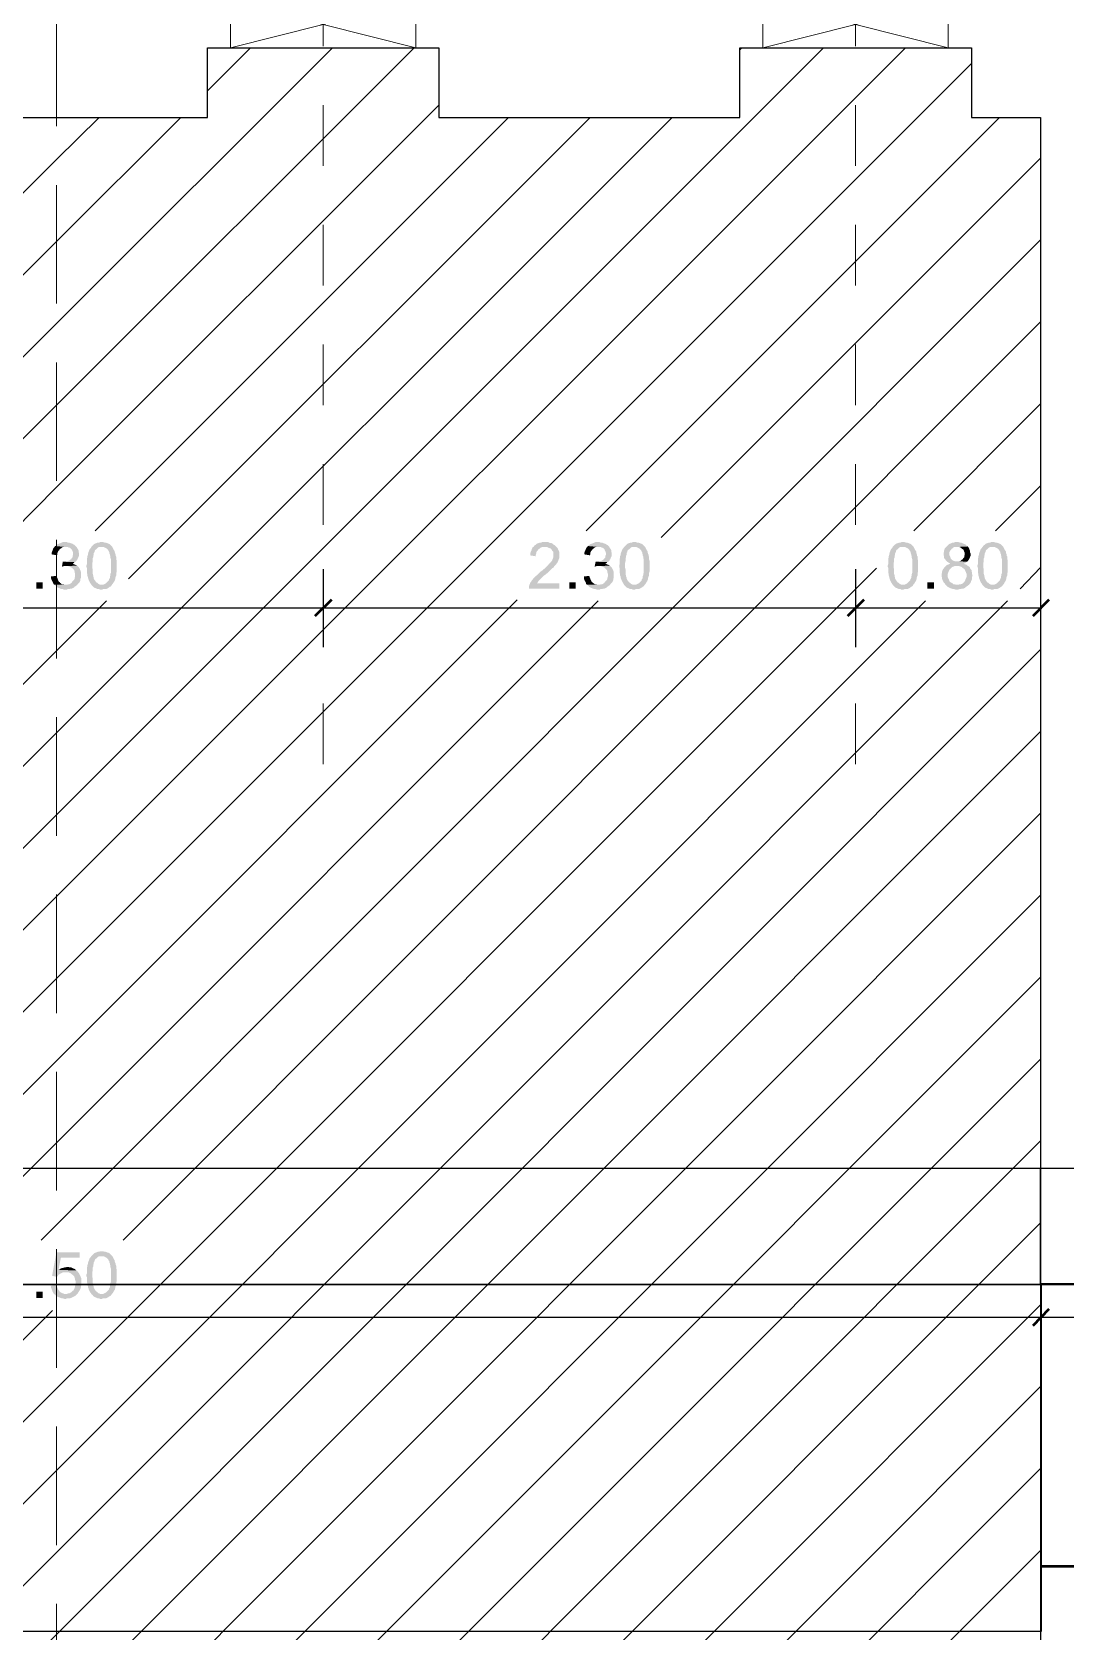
# Model space of a CAD drawing. Header units: millimetres. Extents: x -35.3 to 0.3, y 0.4 to 20.6.
# Drawn here: x -23.54 to -21.784, y 14.301 to 17.019 of the extents above; entities that cross this region are included whole.
import ezdxf

# ---------------------------------------------------------------- set-up
doc = ezdxf.new("R2010")
doc.units = ezdxf.units.MM
doc.linetypes.add('PDF_IMPORT', pattern=[1, 0.8, -0.2])
for name, color, linetype in [('Layer1', 3, 'Continuous'), ('PDF _Geometria', 7, 'Continuous'), ('PDF _Riempimenti solidi', 7, 'Continuous')]:
    doc.layers.add(name, color=color, linetype=linetype)

msp = doc.modelspace()

# ---------------------------------------------------------------- hatches: boundary and pattern name
at = {"layer": 'PDF _Riempimenti solidi', "transparency": 33554559}
for points in [[(-23.4835, 16.1527), (-23.4877, 16.1527), (-23.4893, 16.1518), (-23.4918, 16.151), (-23.4935, 16.1502), (-23.496, 16.1493), (-23.4977, 16.1485), (-23.4993, 16.1468), (-23.501, 16.146), (-23.4835, 16.1443), (-23.4793, 16.1443), (-23.4777, 16.1435), (-23.4752, 16.1427), (-23.4735, 16.141), (-23.4727, 16.1402), (-23.4718, 16.1385), (-23.471, 16.1368), (-23.4702, 16.1343), (-23.4702, 16.131), (-23.471, 16.1293), (-23.471, 16.1268), (-23.4727, 16.1252), (-23.4735, 16.1235), (-23.4752, 16.1227), (-23.476, 16.1218), (-23.4777, 16.121), (-23.4802, 16.1202), (-23.4818, 16.1193), (-23.486, 16.1193), (-23.4677, 16.1185), (-23.466, 16.1193), (-23.4643, 16.121), (-23.4635, 16.1227), (-23.4627, 16.1235), (-23.4618, 16.126), (-23.461, 16.1277), (-23.4602, 16.1302), (-23.4602, 16.1343), (-23.461, 16.136), (-23.461, 16.1385), (-23.4618, 16.1402), (-23.4635, 16.1427), (-23.4643, 16.1443), (-23.466, 16.146), (-23.4677, 16.1477), (-23.4693, 16.1485), (-23.4718, 16.1502), (-23.4727, 16.1502), (-23.4752, 16.151), (-23.4768, 16.1518), (-23.4793, 16.1518), (-23.481, 16.1527)], [(-23.4218, 16.1527), (-23.4243, 16.1527), (-23.426, 16.1518), (-23.4285, 16.1518), (-23.4302, 16.151), (-23.4327, 16.1502), (-23.4343, 16.1493), (-23.436, 16.1477), (-23.4393, 16.1443), (-23.4185, 16.1443), (-23.4168, 16.1435), (-23.4135, 16.1418), (-23.4118, 16.1402), (-23.4102, 16.1385), (-23.4102, 16.1377), (-23.4093, 16.1368), (-23.4085, 16.1352), (-23.4085, 16.1335), (-23.4077, 16.1318), (-23.4077, 16.1302), (-23.4068, 16.1285), (-23.4068, 16.126), (-23.406, 16.1235), (-23.406, 16.1002), (-23.4068, 16.0985), (-23.4068, 16.096), (-23.4077, 16.0943), (-23.4077, 16.0918), (-23.4085, 16.0902), (-23.4093, 16.0893), (-23.4093, 16.0877), (-23.4102, 16.0868), (-23.411, 16.086), (-23.4127, 16.0843), (-23.4143, 16.0827), (-23.4193, 16.0802), (-23.4218, 16.0802), (-23.4385, 16.0793), (-23.4368, 16.0777), (-23.436, 16.0768), (-23.4343, 16.0752), (-23.4318, 16.0743), (-23.4302, 16.0735), (-23.4285, 16.0727), (-23.426, 16.0727), (-23.4243, 16.0718), (-23.421, 16.0718), (-23.4193, 16.0727), (-23.4143, 16.0727), (-23.411, 16.0743), (-23.4085, 16.076), (-23.4077, 16.0768), (-23.4068, 16.0768), (-23.4052, 16.0785), (-23.4043, 16.0802), (-23.4027, 16.0818), (-23.4018, 16.0835), (-23.4002, 16.086), (-23.3993, 16.0877), (-23.3985, 16.0902), (-23.3985, 16.0918), (-23.3977, 16.0943), (-23.3968, 16.096), (-23.3968, 16.1002), (-23.396, 16.1027), (-23.396, 16.121), (-23.3968, 16.1235), (-23.3968, 16.1277), (-23.3977, 16.1293), (-23.3977, 16.131), (-23.3985, 16.1327), (-23.3993, 16.1352), (-23.3993, 16.1368), (-23.401, 16.1393), (-23.4018, 16.141), (-23.4035, 16.1443), (-23.4052, 16.146), (-23.4085, 16.1493), (-23.4102, 16.1502), (-23.411, 16.1502), (-23.4127, 16.151), (-23.4152, 16.1518), (-23.4168, 16.1518), (-23.4193, 16.1527)], [(-22.6677, 16.1527), (-22.6727, 16.1527), (-22.6743, 16.1518), (-22.6768, 16.1518), (-22.6785, 16.151), (-22.681, 16.1502), (-22.6827, 16.1493), (-22.6843, 16.1477), (-22.686, 16.1468), (-22.6868, 16.1452), (-22.6885, 16.1443), (-22.6893, 16.1427), (-22.6902, 16.141), (-22.691, 16.1385), (-22.6918, 16.1368), (-22.6927, 16.1343), (-22.6927, 16.1318), (-22.6935, 16.1302), (-22.6835, 16.1285), (-22.6835, 16.131), (-22.6827, 16.1335), (-22.6827, 16.1352), (-22.6818, 16.1368), (-22.6802, 16.1385), (-22.6793, 16.1402), (-22.6777, 16.141), (-22.676, 16.1427), (-22.6727, 16.1443), (-22.6485, 16.1443), (-22.6502, 16.146), (-22.6518, 16.1477), (-22.6535, 16.1485), (-22.6552, 16.1502), (-22.6568, 16.151), (-22.6585, 16.151), (-22.661, 16.1518), (-22.6627, 16.1527), (-22.6652, 16.1527)], [(-22.5777, 16.1527), (-22.5818, 16.1527), (-22.5835, 16.1518), (-22.586, 16.151), (-22.5877, 16.1502), (-22.5902, 16.1493), (-22.5918, 16.1485), (-22.5935, 16.1468), (-22.5952, 16.146), (-22.5777, 16.1443), (-22.5735, 16.1443), (-22.5718, 16.1435), (-22.5693, 16.1427), (-22.5677, 16.141), (-22.5668, 16.1402), (-22.5652, 16.1368), (-22.5643, 16.1343), (-22.5643, 16.131), (-22.5652, 16.1293), (-22.5652, 16.1268), (-22.5668, 16.1252), (-22.5677, 16.1235), (-22.5693, 16.1227), (-22.5702, 16.1218), (-22.5718, 16.121), (-22.5743, 16.1202), (-22.576, 16.1193), (-22.5802, 16.1193), (-22.5618, 16.1185), (-22.5602, 16.1193), (-22.5585, 16.121), (-22.5577, 16.1227), (-22.5568, 16.1235), (-22.556, 16.126), (-22.5552, 16.1277), (-22.5543, 16.1302), (-22.5543, 16.1343), (-22.5552, 16.136), (-22.5552, 16.1385), (-22.556, 16.1402), (-22.5577, 16.1427), (-22.5585, 16.1443), (-22.5618, 16.1477), (-22.5635, 16.1485), (-22.566, 16.1502), (-22.5668, 16.1502), (-22.5693, 16.151), (-22.571, 16.1518), (-22.5735, 16.1518), (-22.5752, 16.1527)], [(-22.516, 16.1527), (-22.5185, 16.1527), (-22.5202, 16.1518), (-22.5227, 16.1518), (-22.5243, 16.151), (-22.5268, 16.1502), (-22.5285, 16.1493), (-22.5302, 16.1477), (-22.5335, 16.1443), (-22.5127, 16.1443), (-22.511, 16.1435), (-22.5093, 16.1427), (-22.5077, 16.1418), (-22.506, 16.1402), (-22.5043, 16.1385), (-22.5043, 16.1377), (-22.5035, 16.1368), (-22.5027, 16.1352), (-22.5027, 16.1335), (-22.5018, 16.1318), (-22.5018, 16.1302), (-22.501, 16.1285), (-22.501, 16.126), (-22.5002, 16.1235), (-22.5002, 16.1002), (-22.501, 16.0985), (-22.501, 16.096), (-22.5018, 16.0943), (-22.5018, 16.0918), (-22.5027, 16.0902), (-22.5035, 16.0893), (-22.5035, 16.0877), (-22.5043, 16.0868), (-22.5052, 16.086), (-22.5068, 16.0843), (-22.5085, 16.0827), (-22.5118, 16.081), (-22.5135, 16.0802), (-22.516, 16.0802), (-22.5327, 16.0793), (-22.531, 16.0777), (-22.5302, 16.0768), (-22.5285, 16.0752), (-22.526, 16.0743), (-22.5243, 16.0735), (-22.5227, 16.0727), (-22.5202, 16.0727), (-22.5185, 16.0718), (-22.5152, 16.0718), (-22.5135, 16.0727), (-22.5085, 16.0727), (-22.5052, 16.0743), (-22.5027, 16.076), (-22.5018, 16.0768), (-22.501, 16.0768), (-22.4993, 16.0785), (-22.4985, 16.0802), (-22.4968, 16.0818), (-22.496, 16.0835), (-22.4943, 16.086), (-22.4935, 16.0877), (-22.4927, 16.0902), (-22.4927, 16.0918), (-22.4918, 16.0943), (-22.491, 16.096), (-22.491, 16.1002), (-22.4902, 16.1027), (-22.4902, 16.121), (-22.491, 16.1235), (-22.491, 16.1277), (-22.4918, 16.1293), (-22.4918, 16.131), (-22.4927, 16.1327), (-22.4935, 16.1352), (-22.4935, 16.1368), (-22.4952, 16.1393), (-22.496, 16.141), (-22.4977, 16.1443), (-22.4993, 16.146), (-22.5027, 16.1493), (-22.5043, 16.1502), (-22.5052, 16.1502), (-22.5068, 16.151), (-22.5093, 16.1518), (-22.511, 16.1518), (-22.5135, 16.1527)], [(-22.0593, 16.1527), (-22.0618, 16.1527), (-22.0635, 16.1518), (-22.066, 16.1518), (-22.0677, 16.151), (-22.0702, 16.1502), (-22.0718, 16.1493), (-22.0752, 16.146), (-22.0768, 16.1443), (-22.056, 16.1443), (-22.0543, 16.1435), (-22.0527, 16.1427), (-22.051, 16.1418), (-22.0477, 16.1385), (-22.0477, 16.1377), (-22.0468, 16.1368), (-22.046, 16.1352), (-22.046, 16.1335), (-22.0452, 16.1318), (-22.0452, 16.1302), (-22.0443, 16.1285), (-22.0443, 16.126), (-22.0435, 16.1235), (-22.0435, 16.1002), (-22.0443, 16.0985), (-22.0443, 16.096), (-22.0452, 16.0943), (-22.0452, 16.0918), (-22.046, 16.0902), (-22.0468, 16.0893), (-22.0468, 16.0877), (-22.0477, 16.0868), (-22.0485, 16.086), (-22.0502, 16.0843), (-22.0518, 16.0827), (-22.0535, 16.0818), (-22.0568, 16.0802), (-22.0593, 16.0802), (-22.076, 16.0793), (-22.0743, 16.0777), (-22.0735, 16.0768), (-22.0718, 16.0752), (-22.0693, 16.0743), (-22.066, 16.0727), (-22.0635, 16.0727), (-22.0618, 16.0718), (-22.0585, 16.0718), (-22.0568, 16.0727), (-22.0518, 16.0727), (-22.0502, 16.0735), (-22.0485, 16.0743), (-22.046, 16.076), (-22.0452, 16.0768), (-22.0443, 16.0768), (-22.0427, 16.0785), (-22.0418, 16.0802), (-22.0402, 16.0818), (-22.0393, 16.0835), (-22.0377, 16.086), (-22.0368, 16.0877), (-22.036, 16.0902), (-22.036, 16.0918), (-22.0352, 16.0943), (-22.0343, 16.096), (-22.0343, 16.1002), (-22.0335, 16.1027), (-22.0335, 16.121), (-22.0343, 16.1235), (-22.0343, 16.1277), (-22.0352, 16.1293), (-22.0352, 16.131), (-22.036, 16.1327), (-22.0368, 16.1352), (-22.0368, 16.1368), (-22.0385, 16.1393), (-22.041, 16.1443), (-22.0443, 16.1477), (-22.046, 16.1493), (-22.0477, 16.1502), (-22.0485, 16.1502), (-22.0502, 16.151), (-22.0527, 16.1518), (-22.0543, 16.1518), (-22.0568, 16.1527)], [(-21.9677, 16.1527), (-21.9702, 16.1527), (-21.9727, 16.1518), (-21.9752, 16.1518), (-21.9768, 16.151), (-21.9785, 16.1502), (-21.981, 16.1493), (-21.9827, 16.1477), (-21.9835, 16.1468), (-21.9843, 16.146), (-21.986, 16.1443), (-21.9877, 16.1427), (-21.9885, 16.141), (-21.9893, 16.1385), (-21.9893, 16.1368), (-21.9902, 16.1343), (-21.9902, 16.1302), (-21.9893, 16.1285), (-21.9893, 16.126), (-21.9885, 16.1243), (-21.9868, 16.1227), (-21.986, 16.121), (-21.9843, 16.1193), (-21.9827, 16.1185), (-21.9802, 16.1168), (-21.9785, 16.116), (-21.981, 16.1152), (-21.9827, 16.1143), (-21.9852, 16.1135), (-21.9868, 16.1118), (-21.9877, 16.111), (-21.9893, 16.1093), (-21.9893, 16.1085), (-21.991, 16.1068), (-21.9918, 16.1052), (-21.9927, 16.1027), (-21.9927, 16.101), (-21.9935, 16.0985), (-21.9935, 16.0943), (-21.9927, 16.0918), (-21.9927, 16.0902), (-21.9918, 16.0877), (-21.9902, 16.0843), (-21.9885, 16.0827), (-21.9877, 16.081), (-21.986, 16.0793), (-21.9668, 16.0802), (-21.9693, 16.0802), (-21.9718, 16.081), (-21.9735, 16.081), (-21.9752, 16.0827), (-21.9768, 16.0835), (-21.9785, 16.0843), (-21.9802, 16.086), (-21.981, 16.0885), (-21.9818, 16.0902), (-21.9827, 16.0918), (-21.9835, 16.0943), (-21.9835, 16.0977), (-21.9827, 16.1002), (-21.9818, 16.1018), (-21.981, 16.1043), (-21.9802, 16.106), (-21.9785, 16.1077), (-21.9777, 16.1085), (-21.976, 16.1102), (-21.9735, 16.111), (-21.9718, 16.1118), (-21.9485, 16.1118), (-21.9502, 16.1135), (-21.9518, 16.1143), (-21.9543, 16.1152), (-21.956, 16.116), (-21.9535, 16.1168), (-21.9518, 16.1185), (-21.9502, 16.1193), (-21.9668, 16.1202), (-21.971, 16.1202), (-21.9735, 16.121), (-21.9752, 16.1218), (-21.9768, 16.1235), (-21.9777, 16.1243), (-21.9785, 16.126), (-21.9793, 16.1285), (-21.9802, 16.1302), (-21.9802, 16.136), (-21.9793, 16.1377), (-21.9777, 16.1393), (-21.9768, 16.141), (-21.9752, 16.1418), (-21.9735, 16.1435), (-21.9718, 16.1443), (-21.9677, 16.1443), (-21.9493, 16.1452), (-21.951, 16.1468), (-21.9518, 16.1468), (-21.9527, 16.1485), (-21.9552, 16.1493), (-21.9568, 16.1502), (-21.9585, 16.151), (-21.9602, 16.1518), (-21.9627, 16.1518), (-21.9652, 16.1527)], [(-21.9068, 16.1527), (-21.9093, 16.1527), (-21.911, 16.1518), (-21.9135, 16.1518), (-21.9152, 16.151), (-21.9177, 16.1502), (-21.9193, 16.1493), (-21.9227, 16.146), (-21.9243, 16.1443), (-21.9035, 16.1443), (-21.9018, 16.1435), (-21.9002, 16.1427), (-21.8985, 16.1418), (-21.8952, 16.1385), (-21.8952, 16.1377), (-21.8943, 16.1368), (-21.8935, 16.1352), (-21.8935, 16.1335), (-21.8927, 16.1318), (-21.8927, 16.1302), (-21.8918, 16.1285), (-21.8918, 16.126), (-21.891, 16.1235), (-21.891, 16.1002), (-21.8918, 16.0985), (-21.8918, 16.096), (-21.8927, 16.0943), (-21.8927, 16.0918), (-21.8935, 16.0902), (-21.8943, 16.0893), (-21.8943, 16.0877), (-21.8952, 16.0868), (-21.896, 16.086), (-21.8977, 16.0843), (-21.8993, 16.0827), (-21.901, 16.0818), (-21.9027, 16.081), (-21.9043, 16.0802), (-21.9068, 16.0802), (-21.9235, 16.0793), (-21.9218, 16.0777), (-21.921, 16.0768), (-21.9193, 16.0752), (-21.9168, 16.0743), (-21.9135, 16.0727), (-21.911, 16.0727), (-21.9093, 16.0718), (-21.906, 16.0718), (-21.9043, 16.0727), (-21.8993, 16.0727), (-21.8977, 16.0735), (-21.896, 16.0743), (-21.8935, 16.076), (-21.8927, 16.0768), (-21.8918, 16.0768), (-21.8902, 16.0785), (-21.8893, 16.0802), (-21.8877, 16.0818), (-21.8868, 16.0835), (-21.8852, 16.086), (-21.8843, 16.0877), (-21.8835, 16.0902), (-21.8835, 16.0918), (-21.8827, 16.0943), (-21.8818, 16.096), (-21.8818, 16.1002), (-21.881, 16.1027), (-21.881, 16.121), (-21.8818, 16.1235), (-21.8818, 16.1277), (-21.8827, 16.1293), (-21.8827, 16.131), (-21.8835, 16.1327), (-21.8843, 16.1352), (-21.8843, 16.1368), (-21.886, 16.1393), (-21.8885, 16.1443), (-21.8918, 16.1477), (-21.8935, 16.1493), (-21.8952, 16.1502), (-21.896, 16.1502), (-21.8977, 16.151), (-21.9002, 16.1518), (-21.9018, 16.1518), (-21.9043, 16.1527)], [(-23.501, 16.146), (-23.5018, 16.1443), (-23.5035, 16.1427), (-23.5043, 16.141), (-23.5052, 16.1385), (-23.506, 16.1368), (-23.5068, 16.1343), (-23.5068, 16.1318), (-23.4977, 16.1302), (-23.4968, 16.1318), (-23.4968, 16.1343), (-23.496, 16.136), (-23.4952, 16.1377), (-23.4935, 16.1393), (-23.4927, 16.141), (-23.491, 16.1418), (-23.4893, 16.1435), (-23.4877, 16.1443), (-23.4835, 16.1443)], [(-23.4393, 16.1443), (-23.4402, 16.1427), (-23.4418, 16.141), (-23.4427, 16.1393), (-23.4435, 16.1368), (-23.4443, 16.1352), (-23.4443, 16.1343), (-23.4452, 16.1327), (-23.4452, 16.131), (-23.446, 16.1285), (-23.446, 16.1268), (-23.4468, 16.1243), (-23.4468, 16.1152), (-23.4477, 16.1127), (-23.4477, 16.111), (-23.4468, 16.1085), (-23.4468, 16.1002), (-23.446, 16.0985), (-23.446, 16.096), (-23.4452, 16.0935), (-23.4452, 16.0918), (-23.4443, 16.0902), (-23.4435, 16.0877), (-23.4427, 16.086), (-23.441, 16.0827), (-23.4402, 16.0818), (-23.4393, 16.0802), (-23.4385, 16.0793), (-23.4218, 16.0802), (-23.4243, 16.0802), (-23.4277, 16.0818), (-23.4293, 16.0835), (-23.431, 16.0843), (-23.4327, 16.0868), (-23.4335, 16.0877), (-23.4352, 16.091), (-23.4352, 16.0927), (-23.436, 16.0943), (-23.436, 16.096), (-23.4368, 16.0985), (-23.4368, 16.106), (-23.4377, 16.1093), (-23.4377, 16.1168), (-23.4368, 16.1202), (-23.4368, 16.1252), (-23.436, 16.1268), (-23.436, 16.1293), (-23.4352, 16.131), (-23.4352, 16.1335), (-23.4343, 16.1352), (-23.4335, 16.136), (-23.4335, 16.1377), (-23.4327, 16.1393), (-23.431, 16.1402), (-23.4293, 16.1418), (-23.4277, 16.1435), (-23.426, 16.1443), (-23.4218, 16.1443)], [(-22.6485, 16.1443), (-22.6677, 16.1443), (-22.6643, 16.1443), (-22.661, 16.1427), (-22.6585, 16.1418), (-22.6577, 16.141), (-22.6568, 16.1402), (-22.656, 16.1385), (-22.6543, 16.1368), (-22.6535, 16.1352), (-22.6535, 16.1277), (-22.6543, 16.1252), (-22.6552, 16.1235), (-22.656, 16.121), (-22.6577, 16.1193), (-22.6585, 16.1185), (-22.6593, 16.1168), (-22.661, 16.116), (-22.6618, 16.1143), (-22.6652, 16.111), (-22.6685, 16.1077), (-22.671, 16.106), (-22.6727, 16.1043), (-22.6752, 16.1027), (-22.6785, 16.0993), (-22.6802, 16.0977), (-22.6818, 16.096), (-22.6835, 16.0952), (-22.6852, 16.0935), (-22.6868, 16.0918), (-22.6877, 16.091), (-22.6885, 16.0893), (-22.6902, 16.0877), (-22.691, 16.086), (-22.6927, 16.0843), (-22.6935, 16.0818), (-22.6943, 16.0802), (-22.6952, 16.0777), (-22.6952, 16.0735), (-22.6435, 16.0735), (-22.6435, 16.0827), (-22.6818, 16.0827), (-22.6802, 16.0843), (-22.6793, 16.086), (-22.6777, 16.0877), (-22.6768, 16.0885), (-22.676, 16.0893), (-22.6743, 16.091), (-22.6727, 16.0927), (-22.671, 16.0943), (-22.6693, 16.096), (-22.6668, 16.0977), (-22.666, 16.0985), (-22.6635, 16.1002), (-22.6618, 16.1018), (-22.6585, 16.1052), (-22.6552, 16.1085), (-22.6535, 16.1093), (-22.6527, 16.111), (-22.6518, 16.1118), (-22.651, 16.1127), (-22.6493, 16.1143), (-22.6485, 16.116), (-22.6468, 16.1177), (-22.6452, 16.121), (-22.6452, 16.1218), (-22.6443, 16.1243), (-22.6435, 16.126), (-22.6435, 16.1352), (-22.6443, 16.1377), (-22.6452, 16.1393), (-22.6468, 16.1427)], [(-22.5952, 16.146), (-22.596, 16.1443), (-22.5977, 16.1427), (-22.5985, 16.141), (-22.5993, 16.1385), (-22.6002, 16.1368), (-22.601, 16.1343), (-22.601, 16.1318), (-22.5918, 16.1302), (-22.591, 16.1318), (-22.591, 16.1343), (-22.5902, 16.136), (-22.5893, 16.1377), (-22.5877, 16.1393), (-22.5868, 16.141), (-22.5852, 16.1418), (-22.5835, 16.1435), (-22.5818, 16.1443), (-22.5777, 16.1443)], [(-22.5335, 16.1443), (-22.5343, 16.1427), (-22.536, 16.141), (-22.5368, 16.1393), (-22.5377, 16.1368), (-22.5385, 16.1352), (-22.5385, 16.1343), (-22.5393, 16.1327), (-22.5393, 16.131), (-22.5402, 16.1285), (-22.5402, 16.1268), (-22.541, 16.1243), (-22.541, 16.1152), (-22.5418, 16.1127), (-22.5418, 16.111), (-22.541, 16.1085), (-22.541, 16.1002), (-22.5402, 16.0985), (-22.5402, 16.096), (-22.5393, 16.0935), (-22.5393, 16.0918), (-22.5385, 16.0902), (-22.5377, 16.0877), (-22.5368, 16.086), (-22.5352, 16.0827), (-22.5343, 16.0818), (-22.5335, 16.0802), (-22.5327, 16.0793), (-22.516, 16.0802), (-22.5185, 16.0802), (-22.5202, 16.081), (-22.5218, 16.0818), (-22.5235, 16.0835), (-22.5252, 16.0843), (-22.5268, 16.0868), (-22.5277, 16.0877), (-22.5293, 16.091), (-22.5293, 16.0927), (-22.5302, 16.0943), (-22.5302, 16.096), (-22.531, 16.0985), (-22.531, 16.106), (-22.5318, 16.1093), (-22.5318, 16.1168), (-22.531, 16.1202), (-22.531, 16.1252), (-22.5302, 16.1268), (-22.5302, 16.1293), (-22.5293, 16.131), (-22.5293, 16.1335), (-22.5285, 16.1352), (-22.5277, 16.136), (-22.5277, 16.1377), (-22.5268, 16.1393), (-22.5252, 16.1402), (-22.5235, 16.1418), (-22.5218, 16.1435), (-22.5202, 16.1443), (-22.516, 16.1443)], [(-22.0768, 16.1443), (-22.0777, 16.1427), (-22.0793, 16.141), (-22.0802, 16.1393), (-22.081, 16.1368), (-22.0818, 16.1352), (-22.0818, 16.1343), (-22.0827, 16.1327), (-22.0827, 16.131), (-22.0835, 16.1285), (-22.0835, 16.1268), (-22.0843, 16.1243), (-22.0843, 16.1152), (-22.0852, 16.1127), (-22.0852, 16.111), (-22.0843, 16.1085), (-22.0843, 16.1002), (-22.0835, 16.0985), (-22.0835, 16.096), (-22.0827, 16.0935), (-22.0827, 16.0918), (-22.0818, 16.0902), (-22.081, 16.0877), (-22.0793, 16.0843), (-22.0785, 16.0827), (-22.0777, 16.0818), (-22.0768, 16.0802), (-22.076, 16.0793), (-22.0593, 16.0802), (-22.0618, 16.0802), (-22.0635, 16.081), (-22.0652, 16.0818), (-22.0668, 16.0835), (-22.0685, 16.0843), (-22.0702, 16.0868), (-22.071, 16.0877), (-22.0718, 16.0893), (-22.0727, 16.091), (-22.0727, 16.0927), (-22.0735, 16.0943), (-22.0735, 16.096), (-22.0743, 16.0985), (-22.0743, 16.106), (-22.0752, 16.1093), (-22.0752, 16.1168), (-22.0743, 16.1202), (-22.0743, 16.1252), (-22.0735, 16.1268), (-22.0735, 16.1293), (-22.0727, 16.131), (-22.0727, 16.1335), (-22.0718, 16.1352), (-22.071, 16.136), (-22.071, 16.1377), (-22.0702, 16.1393), (-22.0685, 16.1402), (-22.0652, 16.1435), (-22.0635, 16.1443), (-22.0593, 16.1443)], [(-21.9493, 16.1452), (-21.9677, 16.1443), (-21.9635, 16.1443), (-21.9602, 16.1427), (-21.9585, 16.141), (-21.9568, 16.1402), (-21.956, 16.1385), (-21.9552, 16.136), (-21.9543, 16.1343), (-21.9543, 16.131), (-21.9552, 16.1285), (-21.9552, 16.1268), (-21.9568, 16.1252), (-21.9577, 16.1235), (-21.9593, 16.1227), (-21.961, 16.121), (-21.9627, 16.1202), (-21.9668, 16.1202), (-21.9502, 16.1193), (-21.9485, 16.121), (-21.9477, 16.1227), (-21.9468, 16.1235), (-21.946, 16.1252), (-21.9452, 16.1277), (-21.9443, 16.1293), (-21.9443, 16.1335), (-21.9452, 16.1352), (-21.9452, 16.1377), (-21.946, 16.1393), (-21.9468, 16.1418), (-21.9477, 16.1435)], [(-21.9243, 16.1443), (-21.9252, 16.1427), (-21.9268, 16.141), (-21.9277, 16.1393), (-21.9285, 16.1368), (-21.9293, 16.1352), (-21.9293, 16.1343), (-21.9302, 16.1327), (-21.9302, 16.131), (-21.931, 16.1285), (-21.931, 16.1268), (-21.9318, 16.1243), (-21.9318, 16.1152), (-21.9327, 16.1127), (-21.9327, 16.111), (-21.9318, 16.1085), (-21.9318, 16.1002), (-21.931, 16.0985), (-21.931, 16.096), (-21.9302, 16.0935), (-21.9302, 16.0918), (-21.9293, 16.0902), (-21.9285, 16.0877), (-21.926, 16.0827), (-21.9252, 16.0818), (-21.9243, 16.0802), (-21.9235, 16.0793), (-21.9068, 16.0802), (-21.9093, 16.0802), (-21.911, 16.081), (-21.9127, 16.0818), (-21.9143, 16.0835), (-21.916, 16.0843), (-21.9177, 16.0868), (-21.9185, 16.0877), (-21.9193, 16.0893), (-21.9202, 16.091), (-21.9202, 16.0927), (-21.921, 16.0943), (-21.921, 16.096), (-21.9218, 16.0985), (-21.9218, 16.106), (-21.9227, 16.1093), (-21.9227, 16.1168), (-21.9218, 16.1202), (-21.9218, 16.1252), (-21.921, 16.1268), (-21.921, 16.1293), (-21.9202, 16.131), (-21.9202, 16.1335), (-21.9193, 16.1352), (-21.9185, 16.136), (-21.9185, 16.1377), (-21.9177, 16.1393), (-21.916, 16.1402), (-21.9127, 16.1435), (-21.911, 16.1443), (-21.9068, 16.1443)], [(-23.4985, 16.0952), (-23.5077, 16.0943), (-23.5077, 16.091), (-23.5068, 16.0885), (-23.506, 16.0868), (-23.5052, 16.0852), (-23.5043, 16.0835), (-23.5035, 16.081), (-23.5018, 16.0802), (-23.4827, 16.0802), (-23.4852, 16.0802), (-23.4868, 16.081), (-23.4893, 16.081), (-23.491, 16.0827), (-23.4927, 16.0835), (-23.4927, 16.0843), (-23.4943, 16.0852), (-23.4952, 16.0868), (-23.496, 16.0885), (-23.4968, 16.091), (-23.4977, 16.0927)], [(-23.4635, 16.1127), (-23.4818, 16.1118), (-23.4785, 16.1118), (-23.476, 16.111), (-23.4727, 16.1093), (-23.471, 16.1077), (-23.4702, 16.1068), (-23.4685, 16.1052), (-23.4677, 16.1027), (-23.4677, 16.101), (-23.4668, 16.0985), (-23.4668, 16.0943), (-23.4677, 16.0918), (-23.4677, 16.0902), (-23.4685, 16.0885), (-23.4702, 16.0868), (-23.4718, 16.0852), (-23.4727, 16.0835), (-23.4752, 16.0818), (-23.4768, 16.081), (-23.4785, 16.081), (-23.481, 16.0802), (-23.5018, 16.0802), (-23.5002, 16.0785), (-23.4993, 16.0777), (-23.4977, 16.076), (-23.496, 16.0752), (-23.4935, 16.0743), (-23.4902, 16.0727), (-23.4877, 16.0727), (-23.4852, 16.0718), (-23.481, 16.0718), (-23.4793, 16.0727), (-23.4768, 16.0727), (-23.4752, 16.0735), (-23.4727, 16.0735), (-23.4693, 16.0752), (-23.4677, 16.0768), (-23.466, 16.0777), (-23.4643, 16.0793), (-23.4635, 16.0793), (-23.4627, 16.081), (-23.461, 16.0827), (-23.4593, 16.0843), (-23.4585, 16.086), (-23.4577, 16.0885), (-23.4577, 16.0902), (-23.4568, 16.0927), (-23.4568, 16.1018), (-23.4577, 16.1043), (-23.4593, 16.1077), (-23.4602, 16.1093), (-23.4618, 16.111)], [(-23.4877, 16.1193), (-23.4893, 16.111), (-23.4885, 16.111), (-23.486, 16.1118), (-23.4818, 16.1118), (-23.4635, 16.1127), (-23.4652, 16.1135), (-23.4668, 16.1143), (-23.4693, 16.1152), (-23.471, 16.116), (-23.4693, 16.1168), (-23.4677, 16.1185), (-23.486, 16.1193)], [(-22.5927, 16.0952), (-22.6018, 16.0943), (-22.6018, 16.091), (-22.601, 16.0885), (-22.6002, 16.0868), (-22.5993, 16.0852), (-22.5985, 16.0835), (-22.5977, 16.081), (-22.596, 16.0802), (-22.5768, 16.0802), (-22.5793, 16.0802), (-22.581, 16.081), (-22.5835, 16.081), (-22.5852, 16.0827), (-22.5868, 16.0835), (-22.5868, 16.0843), (-22.5885, 16.0852), (-22.5893, 16.0868), (-22.5902, 16.0885), (-22.591, 16.091), (-22.5918, 16.0927)], [(-22.5577, 16.1127), (-22.576, 16.1118), (-22.5727, 16.1118), (-22.5702, 16.111), (-22.5685, 16.1102), (-22.5668, 16.1093), (-22.5652, 16.1077), (-22.5643, 16.1068), (-22.5627, 16.1052), (-22.5618, 16.1027), (-22.5618, 16.101), (-22.561, 16.0985), (-22.561, 16.0943), (-22.5618, 16.0918), (-22.5618, 16.0902), (-22.5627, 16.0885), (-22.5643, 16.0868), (-22.566, 16.0852), (-22.5668, 16.0835), (-22.5693, 16.0818), (-22.571, 16.081), (-22.5727, 16.081), (-22.5752, 16.0802), (-22.596, 16.0802), (-22.5943, 16.0785), (-22.5935, 16.0777), (-22.5918, 16.076), (-22.5902, 16.0752), (-22.5877, 16.0743), (-22.586, 16.0735), (-22.5843, 16.0727), (-22.5818, 16.0727), (-22.5793, 16.0718), (-22.5752, 16.0718), (-22.5735, 16.0727), (-22.571, 16.0727), (-22.5693, 16.0735), (-22.5668, 16.0735), (-22.5652, 16.0743), (-22.5635, 16.0752), (-22.5618, 16.0768), (-22.5602, 16.0777), (-22.5585, 16.0793), (-22.5577, 16.0793), (-22.5568, 16.081), (-22.5552, 16.0827), (-22.5535, 16.0843), (-22.5527, 16.086), (-22.5518, 16.0885), (-22.5518, 16.0902), (-22.551, 16.0927), (-22.551, 16.1018), (-22.5518, 16.1043), (-22.5543, 16.1093), (-22.556, 16.111)], [(-22.5818, 16.1193), (-22.5835, 16.111), (-22.5827, 16.111), (-22.5802, 16.1118), (-22.576, 16.1118), (-22.5577, 16.1127), (-22.561, 16.1143), (-22.5635, 16.1152), (-22.5652, 16.116), (-22.5635, 16.1168), (-22.5618, 16.1185), (-22.5802, 16.1193)], [(-21.9485, 16.1118), (-21.9677, 16.1118), (-21.9635, 16.1118), (-21.961, 16.111), (-21.9593, 16.1102), (-21.9577, 16.1085), (-21.956, 16.1077), (-21.9543, 16.106), (-21.9535, 16.1043), (-21.9527, 16.1027), (-21.9518, 16.1002), (-21.951, 16.0985), (-21.951, 16.0943), (-21.9518, 16.0918), (-21.9527, 16.0902), (-21.9535, 16.0877), (-21.9543, 16.086), (-21.956, 16.0843), (-21.9568, 16.0835), (-21.9585, 16.0818), (-21.961, 16.081), (-21.9627, 16.081), (-21.9652, 16.0802), (-21.9668, 16.0802), (-21.986, 16.0793), (-21.9852, 16.0785), (-21.9835, 16.0768), (-21.9802, 16.0752), (-21.9785, 16.0743), (-21.976, 16.0735), (-21.9743, 16.0727), (-21.9718, 16.0727), (-21.9693, 16.0718), (-21.966, 16.0718), (-21.9635, 16.0727), (-21.961, 16.0727), (-21.9593, 16.0735), (-21.9568, 16.0735), (-21.9552, 16.0743), (-21.9535, 16.0752), (-21.9518, 16.0768), (-21.9502, 16.0777), (-21.9485, 16.0793), (-21.9468, 16.0802), (-21.946, 16.0818), (-21.9443, 16.0835), (-21.9435, 16.086), (-21.9418, 16.0893), (-21.9418, 16.0935), (-21.941, 16.096), (-21.9418, 16.0985), (-21.9418, 16.101), (-21.9427, 16.1027), (-21.9427, 16.1052), (-21.9443, 16.1068), (-21.9452, 16.1085), (-21.9452, 16.1093), (-21.9468, 16.111)], [(-23.5218, 16.0735), (-23.5218, 16.0843), (-23.5327, 16.0843), (-23.5327, 16.0735)], [(-22.616, 16.0735), (-22.616, 16.0843), (-22.6268, 16.0843), (-22.6268, 16.0735)], [(-22.0068, 16.0735), (-22.0068, 16.0843), (-22.0177, 16.0843), (-22.0177, 16.0735)], [(-23.4593, 14.946), (-23.4985, 14.946), (-23.506, 14.906), (-23.4977, 14.9043), (-23.496, 14.906), (-23.4952, 14.9077), (-23.4935, 14.9085), (-23.491, 14.9102), (-23.4893, 14.911), (-23.4877, 14.9118), (-23.4827, 14.9118), (-23.4627, 14.9135), (-23.4643, 14.9152), (-23.4952, 14.916), (-23.491, 14.9368), (-23.4593, 14.9368)], [(-23.4393, 14.9393), (-23.4402, 14.9377), (-23.4418, 14.936), (-23.4427, 14.9343), (-23.4435, 14.9318), (-23.4443, 14.9302), (-23.4443, 14.9293), (-23.4452, 14.9277), (-23.4452, 14.926), (-23.446, 14.9235), (-23.446, 14.9218), (-23.4468, 14.9193), (-23.4468, 14.9102), (-23.4477, 14.9077), (-23.4477, 14.906), (-23.4468, 14.9035), (-23.4468, 14.8952), (-23.446, 14.8935), (-23.446, 14.891), (-23.4452, 14.8885), (-23.4452, 14.8868), (-23.4443, 14.8852), (-23.4435, 14.8827), (-23.4427, 14.881), (-23.441, 14.8777), (-23.4402, 14.8768), (-23.4393, 14.8752), (-23.4385, 14.8743), (-23.4218, 14.8752), (-23.4243, 14.8752), (-23.4277, 14.8768), (-23.4293, 14.8785), (-23.431, 14.8793), (-23.4327, 14.8818), (-23.4335, 14.8827), (-23.4343, 14.8843), (-23.4352, 14.886), (-23.4352, 14.8877), (-23.436, 14.8893), (-23.436, 14.891), (-23.4368, 14.8935), (-23.4368, 14.901), (-23.4377, 14.9043), (-23.4377, 14.9118), (-23.4368, 14.9152), (-23.4368, 14.9202), (-23.436, 14.9218), (-23.436, 14.9243), (-23.4352, 14.926), (-23.4352, 14.9285), (-23.4343, 14.9302), (-23.4335, 14.931), (-23.4335, 14.9327), (-23.4327, 14.9343), (-23.431, 14.9352), (-23.4293, 14.9368), (-23.4277, 14.9385), (-23.426, 14.9393), (-23.4218, 14.9393)], [(-23.4218, 14.9477), (-23.4243, 14.9477), (-23.426, 14.9468), (-23.4285, 14.9468), (-23.4302, 14.946), (-23.4327, 14.9452), (-23.4343, 14.9443), (-23.436, 14.9427), (-23.4393, 14.9393), (-23.4185, 14.9393), (-23.4168, 14.9385), (-23.4135, 14.9368), (-23.4118, 14.9352), (-23.4102, 14.9335), (-23.4102, 14.9327), (-23.4093, 14.9318), (-23.4085, 14.9302), (-23.4085, 14.9285), (-23.4077, 14.9268), (-23.4077, 14.9252), (-23.4068, 14.9235), (-23.4068, 14.921), (-23.406, 14.9185), (-23.406, 14.8952), (-23.4068, 14.8935), (-23.4068, 14.891), (-23.4077, 14.8893), (-23.4077, 14.8868), (-23.4085, 14.8852), (-23.4093, 14.8843), (-23.4093, 14.8827), (-23.4102, 14.8818), (-23.411, 14.881), (-23.4127, 14.8793), (-23.4143, 14.8777), (-23.4193, 14.8752), (-23.4218, 14.8752), (-23.4385, 14.8743), (-23.4368, 14.8727), (-23.436, 14.8718), (-23.4343, 14.8702), (-23.4318, 14.8693), (-23.4302, 14.8685), (-23.4285, 14.8677), (-23.426, 14.8677), (-23.4243, 14.8668), (-23.421, 14.8668), (-23.4193, 14.8677), (-23.4143, 14.8677), (-23.411, 14.8693), (-23.4085, 14.871), (-23.4077, 14.8718), (-23.4068, 14.8718), (-23.4052, 14.8735), (-23.4043, 14.8752), (-23.4027, 14.8768), (-23.4018, 14.8785), (-23.4002, 14.881), (-23.3993, 14.8827), (-23.3985, 14.8852), (-23.3985, 14.8868), (-23.3977, 14.8893), (-23.3968, 14.891), (-23.3968, 14.8952), (-23.396, 14.8977), (-23.396, 14.916), (-23.3968, 14.9185), (-23.3968, 14.9227), (-23.3977, 14.9243), (-23.3977, 14.926), (-23.3985, 14.9277), (-23.3993, 14.9302), (-23.3993, 14.9318), (-23.401, 14.9343), (-23.4018, 14.936), (-23.4035, 14.9393), (-23.4052, 14.941), (-23.4085, 14.9443), (-23.4102, 14.9452), (-23.411, 14.9452), (-23.4127, 14.946), (-23.4152, 14.9468), (-23.4168, 14.9468), (-23.4193, 14.9477)], [(-23.4802, 14.921), (-23.481, 14.921), (-23.4835, 14.9202), (-23.4852, 14.9202), (-23.4877, 14.9193), (-23.4893, 14.9193), (-23.491, 14.9185), (-23.4935, 14.9168), (-23.4952, 14.916), (-23.4643, 14.9152), (-23.466, 14.916), (-23.4677, 14.9177), (-23.4702, 14.9185), (-23.4735, 14.9202), (-23.476, 14.9202), (-23.4785, 14.921)], [(-23.4627, 14.9135), (-23.4827, 14.9118), (-23.4777, 14.9118), (-23.476, 14.911), (-23.4743, 14.9102), (-23.4727, 14.9085), (-23.471, 14.9077), (-23.4702, 14.9068), (-23.4685, 14.9052), (-23.4677, 14.9027), (-23.4668, 14.901), (-23.4668, 14.8993), (-23.466, 14.8968), (-23.466, 14.8918), (-23.4668, 14.8893), (-23.4668, 14.8877), (-23.4677, 14.8852), (-23.4693, 14.8818), (-23.471, 14.8802), (-23.4727, 14.8785), (-23.4743, 14.8777), (-23.4768, 14.876), (-23.4785, 14.876), (-23.481, 14.8752), (-23.4827, 14.8752), (-23.4635, 14.8752), (-23.4618, 14.8768), (-23.461, 14.8785), (-23.4593, 14.881), (-23.4577, 14.8843), (-23.4568, 14.8868), (-23.4568, 14.8885), (-23.456, 14.891), (-23.456, 14.901), (-23.4568, 14.9027), (-23.4577, 14.9052), (-23.4585, 14.9068), (-23.4593, 14.9085), (-23.4602, 14.9102), (-23.4618, 14.9118)], [(-23.5218, 14.8685), (-23.5218, 14.8793), (-23.5327, 14.8793), (-23.5327, 14.8685)], [(-23.4977, 14.8902), (-23.5085, 14.8893), (-23.5077, 14.8877), (-23.5077, 14.886), (-23.5068, 14.8835), (-23.506, 14.8818), (-23.5052, 14.8793), (-23.5035, 14.876), (-23.5018, 14.8743), (-23.5002, 14.8735), (-23.4993, 14.8718), (-23.4977, 14.871), (-23.496, 14.8702), (-23.4935, 14.8693), (-23.4918, 14.8685), (-23.4893, 14.8677), (-23.4877, 14.8677), (-23.4852, 14.8668), (-23.4827, 14.8668), (-23.4802, 14.8677), (-23.476, 14.8677), (-23.4735, 14.8685), (-23.4718, 14.8693), (-23.4702, 14.8702), (-23.4685, 14.871), (-23.4668, 14.8718), (-23.4635, 14.8752), (-23.4852, 14.8752), (-23.4868, 14.876), (-23.4893, 14.8768), (-23.491, 14.8777), (-23.4927, 14.8785), (-23.4935, 14.8802), (-23.4952, 14.8818), (-23.4968, 14.8852), (-23.4977, 14.8877)]]:
    msp.add_hatch(color=256, dxfattribs=at).paths.add_polyline_path(points)

# ---------------------------------------------------------------- linework, layer by layer
at = {"layer": 'Layer1', "elevation": 0.3012}
msp.add_lwpolyline([(-25.6835, 17.4314), (-25.3685, 17.4315), (-25.3677, 15.0889), (-21.6277, 15.0889), (-21.6277, 17.4314), (-21.3127, 17.4314), (-21.3127, 14.8923), (-21.8243, 14.8923), (-21.8243, 14.3014), (-25.171, 14.3014), (-25.171, 14.8923), (-25.6827, 14.8921), (-25.6827, 17.4314)], dxfattribs=at)
at = {"layer": 'Layer1', "extrusion": (0, -1, 6.12323e-17), "elevation": -14.8914}
msp.add_lwpolyline([(-26.0968, -1.0771), (-26.0968, -1.7854), (-20.8993, -1.7854), (-20.8993, -1.0771), (-20.8993, -1.0771), (-20.8993, -1.0771), (-25.171, -1.0771), (-25.171, -1.0771), (-26.0968, -1.0771)], dxfattribs=at)
at = {"layer": 'Layer1'}
for points in [[(-21.8252, 14.8914, 2.5646), (-21.8252, 15.0889, 2.5646), (-21.8252, 15.0889, -1.0771), (-21.8252, 14.8914, -1.0771), (-21.8252, 14.8914, 2.5646)], [(-25.171, 14.8914, 1.7854), (-25.171, 14.8914, -1.0771), (-21.8252, 14.8914, -1.0771), (-21.8252, 14.8914, 1.7854), (-25.171, 14.8914, 1.7854)]]:
    msp.add_polyline3d(points, dxfattribs=at)
at = {"layer": 'PDF _Geometria', "linetype": 'PDF_IMPORT', "lineweight": 9, "ltscale": 0.251667}
msp.add_lwpolyline([(-23.4985, 12.9418), (-23.4985, 17.1852)], dxfattribs=at)
at = {"layer": 'PDF _Geometria', "linetype": 'PDF_IMPORT', "lineweight": 9, "ltscale": 0.129167}
for points in [[(-23.0452, 15.7752), (-23.0452, 17.1852)], [(-22.1402, 15.7752), (-22.1402, 17.1852)]]:
    msp.add_lwpolyline(points, dxfattribs=at)
at = {"layer": 'PDF _Geometria', "lineweight": 9}
for points in [[(-23.2027, 17.0718), (-22.8877, 17.0718), (-22.8877, 16.9927), (-23.2027, 17.0718), (-23.2027, 16.9927), (-22.8877, 17.0718)], [(-22.2977, 17.0718), (-21.9827, 17.0718), (-21.9827, 16.9927), (-22.2977, 17.0718), (-22.2977, 16.9927), (-21.9827, 17.0718)], [(-25.7443, 13.3035), (-23.4985, 15.5502), (-22.0552, 16.9927)], [(-23.0293, 16.9927), (-23.4985, 16.5243), (-25.171, 14.851)], [(-22.8902, 16.9927), (-23.4985, 16.3852), (-25.171, 14.7118)], [(-22.1943, 16.9927), (-23.4985, 15.6893), (-25.171, 14.016)], [(-23.2418, 16.9193), (-23.1685, 16.9927)], [(-22.3368, 16.9893), (-22.3335, 16.9927)], [(-25.6052, 13.3035), (-23.4985, 15.411), (-21.9427, 16.966)], [(-23.5718, 16.1718), (-23.4985, 16.246), (-22.8485, 16.8952)], [(-25.171, 15.1293), (-23.4985, 16.8027), (-23.426, 16.8743)], [(-25.171, 14.9902), (-23.4985, 16.6635), (-23.2868, 16.8743)], [(-25.171, 14.1552), (-23.4985, 15.8285), (-22.4518, 16.8743)], [(-23.4327, 16.1718), (-22.7302, 16.8743)], [(-23.376, 16.0902), (-22.591, 16.8743)], [(-22.5977, 16.1718), (-21.8952, 16.8743)], [(-22.4702, 16.1602), (-21.8252, 16.8052)], [(-21.8252, 16.666), (-23.4985, 14.9927), (-23.5243, 14.9668)], [(-23.3852, 14.9668), (-21.8252, 16.5268)], [(-22.041, 16.1718), (-21.8252, 16.3877)], [(-21.9018, 16.1718), (-21.8252, 16.2485)], [(-24.9093, 13.3035), (-23.4985, 14.7143), (-22.1043, 16.1085)], [(-21.8602, 16.0735), (-21.8252, 16.1093)], [(-25.466, 13.3035), (-23.4985, 15.271), (-22.7152, 16.0543)], [(-25.3268, 13.3035), (-23.4985, 15.1318), (-22.5777, 16.0527)], [(-25.171, 14.2943), (-23.4985, 15.9677), (-23.4135, 16.0527)], [(-24.7702, 13.3035), (-23.4985, 14.5752), (-22.021, 16.0527)], [(-24.631, 13.3035), (-23.4985, 14.436), (-21.8818, 16.0527)], [(-24.4918, 13.3035), (-23.4985, 14.2968), (-21.8252, 15.9702)], [(-24.3527, 13.3035), (-23.4985, 14.1577), (-21.8252, 15.831)], [(-24.2135, 13.3035), (-23.4985, 14.0185), (-21.8252, 15.6918)], [(-24.0743, 13.3035), (-23.4985, 13.8793), (-21.8252, 15.5527)], [(-23.9343, 13.3035), (-23.4985, 13.7402), (-21.8252, 15.4135)], [(-23.7952, 13.3035), (-23.4985, 13.601), (-21.8252, 15.2743)], [(-23.656, 13.3035), (-23.4985, 13.4618), (-21.8252, 15.1352)], [(-23.5168, 13.3035), (-23.4985, 13.3227), (-21.8252, 14.996)], [(-25.0485, 13.3035), (-23.5052, 14.8468)], [(-23.3777, 13.3035), (-21.8252, 14.8568)], [(-23.2385, 13.3035), (-21.8252, 14.7177)], [(-23.0993, 13.3035), (-21.8252, 14.5785)], [(-22.9602, 13.3035), (-21.8252, 14.4393)]]:
    msp.add_lwpolyline(points, dxfattribs=at)
at = {"layer": 'PDF _Geometria', "lineweight": 25}
msp.add_lwpolyline([(-24.1477, 16.8743), (-24.1477, 16.9927), (-23.7543, 16.9927), (-23.7543, 16.8743), (-23.2418, 16.8743), (-23.2418, 16.9927), (-22.8485, 16.9927), (-22.8485, 16.8743), (-22.3368, 16.8743), (-22.3368, 16.9927), (-21.9427, 16.9927), (-21.9427, 16.8743), (-21.8252, 16.8743), (-21.8252, 14.0118), (-20.8993, 14.0118), (-20.8993, 13.3035), (-26.0968, 13.3035), (-26.0968, 14.0118), (-25.171, 14.0118), (-25.171, 16.8743), (-25.0535, 16.8743), (-25.0535, 16.9927), (-24.6593, 16.9927), (-24.6593, 16.8743)], close=True, dxfattribs=at)
for points in [[(-23.0452, 16.1068), (-23.0452, 15.9743)], [(-22.1402, 16.1068), (-22.1402, 15.9743)], [(-21.8252, 16.0402), (-21.891, 16.0402), (-22.1402, 16.0402), (-22.206, 16.0402), (-23.0452, 16.0402), (-23.1118, 16.0402), (-23.951, 16.0402), (-24.0168, 16.0402), (-24.856, 16.0402), (-24.9227, 16.0402), (-25.171, 16.0402)], [(-21.8252, 14.9018), (-21.8252, 14.7693)], [(-20.8993, 14.8352), (-20.966, 14.8352), (-21.8252, 14.8352), (-21.891, 14.8352), (-25.171, 14.8352), (-25.2377, 14.8352), (-26.0968, 14.8352)]]:
    msp.add_lwpolyline(points, dxfattribs=at)
at = {"layer": 'PDF _Geometria', "lineweight": 50}
for points in [[(-23.031, 16.0543), (-23.0593, 16.0268)], [(-22.126, 16.0543), (-22.1535, 16.0268)], [(-21.811, 16.0543), (-21.8385, 16.0268)], [(-21.811, 14.8493), (-21.8385, 14.821)], [(-21.8252, 14.4127), (-20.8993, 14.4127)]]:
    msp.add_lwpolyline(points, dxfattribs=at)

doc.saveas('drawing.dxf')
